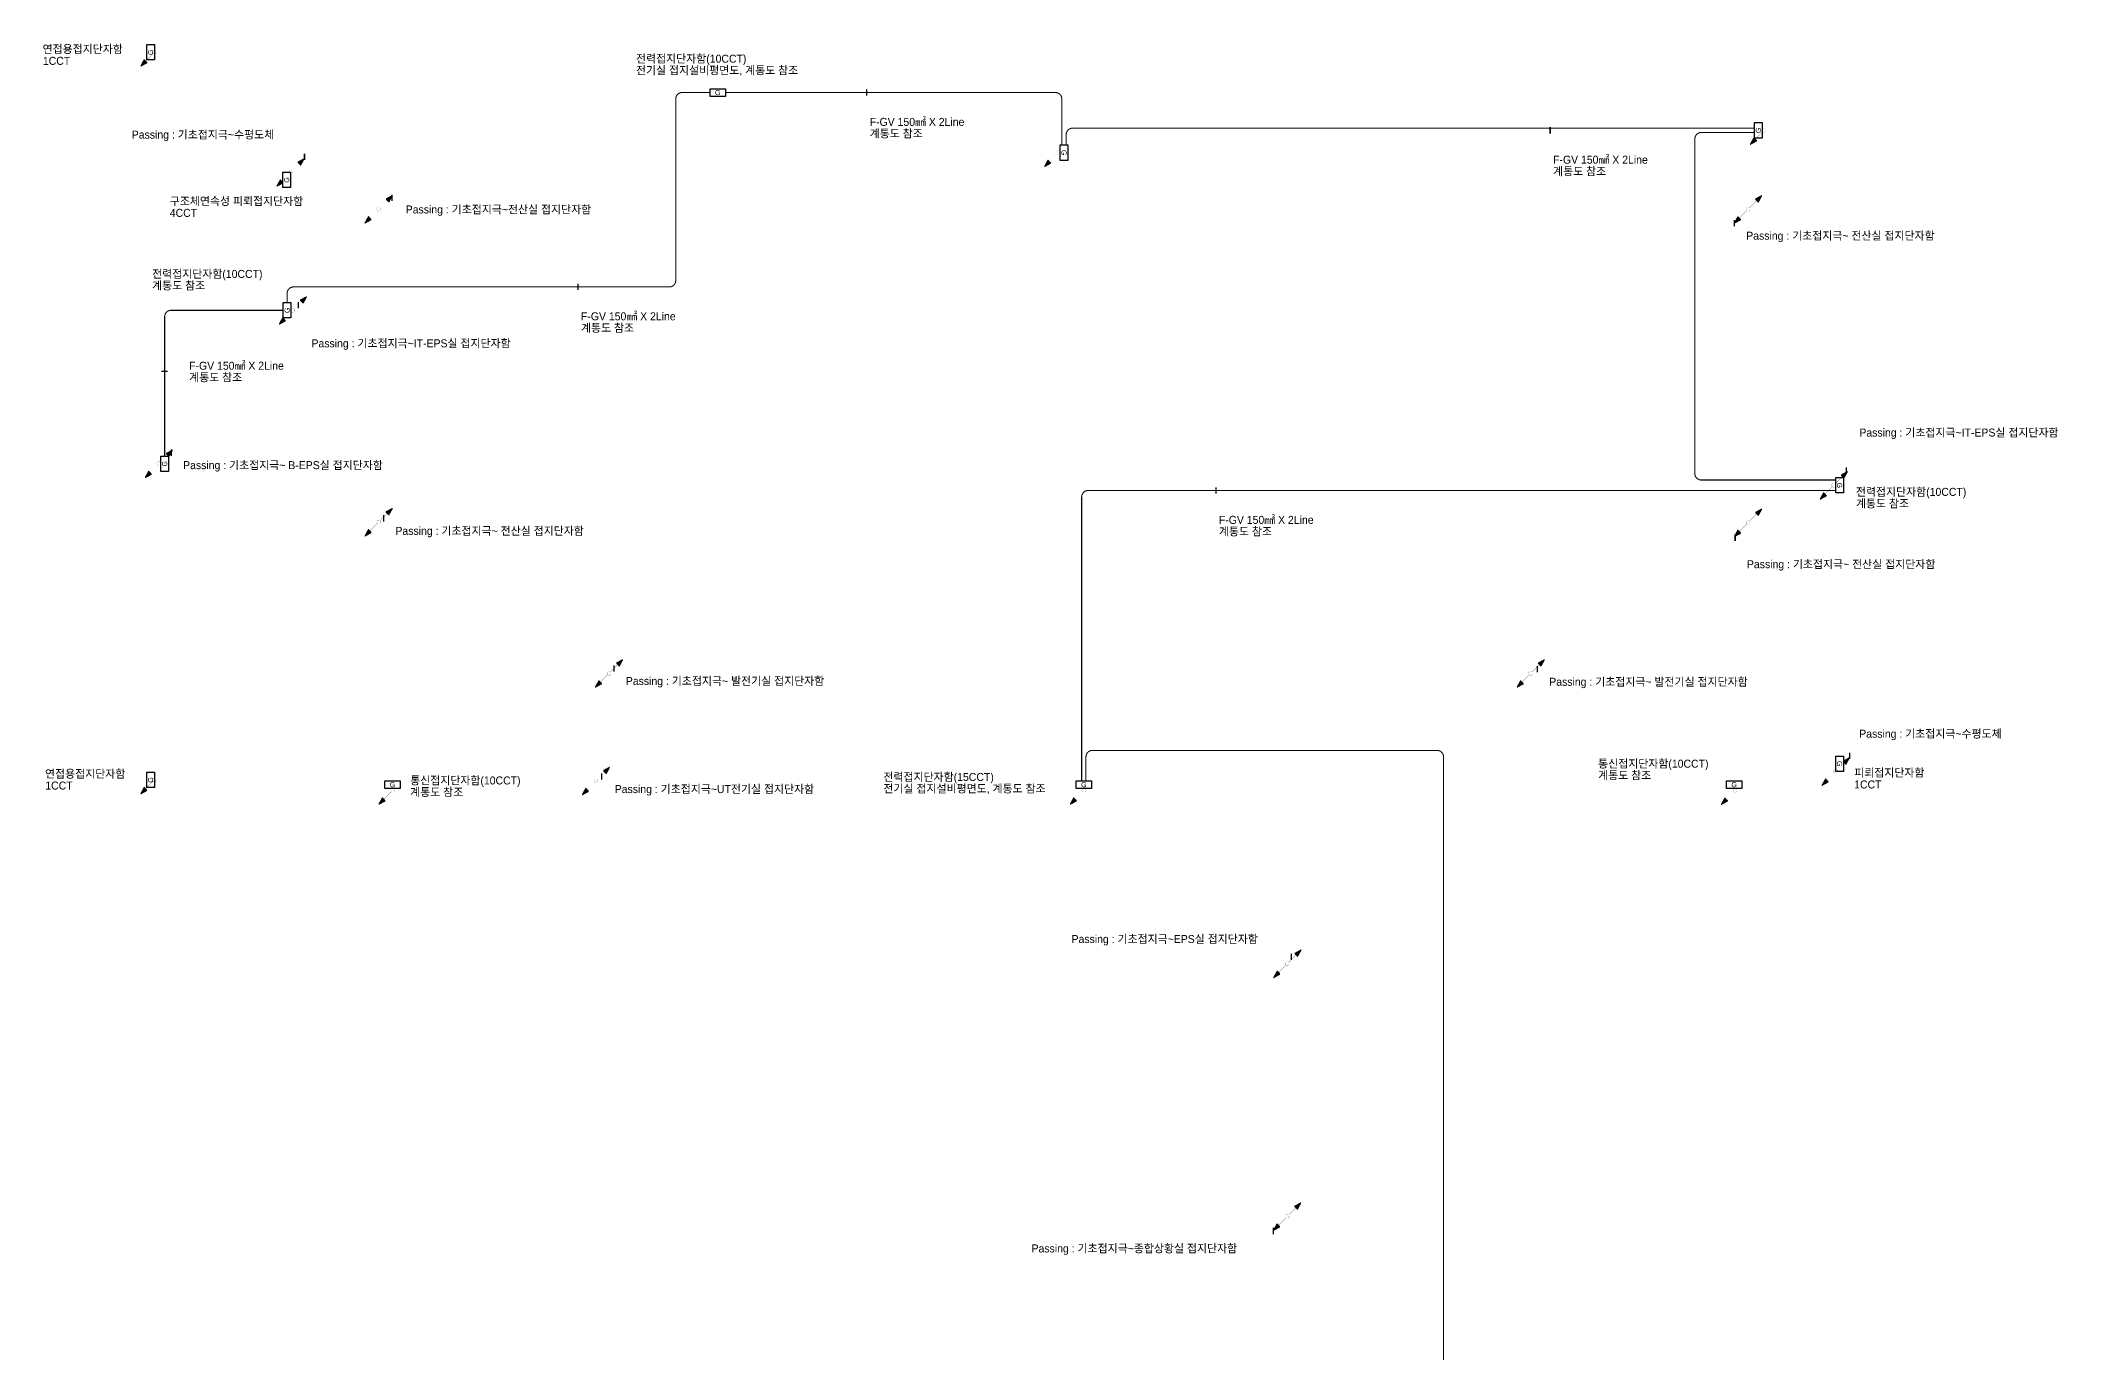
# Model space of a CAD drawing. Header units: millimetres. Extents: x 84495 to 502050, y -708375 to 1238700.
# Drawn here: x 86834 to 182642, y -271113 to -209656 of the extents above; entities that cross this region are included whole.
import ezdxf
from ezdxf.enums import TextEntityAlignment as Align

# ---------------------------------------------------------------- set-up
doc = ezdxf.new("R2010")
doc.units = ezdxf.units.MM
doc.header["$LTSCALE"] = 150
doc.set_wipeout_variables(frame=1)
doc.linetypes.add('C2', pattern=[18.5, 13.5, -2, 1, -2])
doc.layers.get('0').update_dxf_attribs({"lineweight": 0})
for name, color, linetype in [('------02 Etc Panel', 3, 'Continuous'), ('------99 Grounding_Grounding Terminal Board_T', 2, 'Continuous'), ('-----09 E-WIRE-GV', 2, 'Continuous'), ('-----20 General Symbol', 3, 'Continuous'), ('-----29 Indicator', 1, 'Continuous'), ('-----30 Text', 2, 'Continuous')]:
    doc.layers.add(name, color=color, linetype=linetype)
doc.styles.add('ELEC', font='')
doc.styles.get('ELEC').set_extended_font_data('Dotum')

# ---------------------------------------------------------------- blocks, each defined once
blk = doc.blocks.new('입상입하1')
h = blk.add_hatch()
h.set_pattern_fill('ANSI31', color=256, scale=50, angle=135)
h.set_pattern_definition([(180, (845993.8846, 610394.13), (-1e-14, -6.25), [])])
h.paths.add_polyline_path([(432, 432), (321, 228), (229, 321)])
at = {"const_width": 3.93}
blk.add_lwpolyline([(0, 61, -1), (0, -61, -1), (0, 61)], format="xyb", dxfattribs=at)
for points in [[(43, 43), (275, 275)], [(434, 433), (322, 227), (229, 321), (434, 433)]]:
    blk.add_lwpolyline(points, dxfattribs=at)
blk = doc.blocks.new('C01')
blk.add_lwpolyline([(-300, 0), (-300, 300), (300, 300), (300, 0)], close=True)
at = {"style": 'ELEC'}
blk.add_text('G', height=200, dxfattribs=at).set_placement((0, 150), align=Align.MIDDLE)
blk = doc.blocks.new('A13')
blk.add_lwpolyline([(-300, 0), (-300, 300), (300, 300), (300, 0)], close=True)
at = {"style": 'ELEC'}
blk.add_text('G', height=200, dxfattribs=at).set_placement((0, 150), align=Align.MIDDLE)

msp = doc.modelspace()

# ---------------------------------------------------------------- linework, layer by layer
at = {"layer": '-----09 E-WIRE-GV', "color": 1, "linetype": 'C2', "ltscale": 0.3, "const_width": 50, "elevation": 0}
msp.add_lwpolyline([(118914, -212078), (134384, -212078, -0.414214), (134684, -212378), (134684, -214535)], format="xyb", dxfattribs=at)
at = {"layer": '-----09 E-WIRE-GV', "color": 1, "linetype": 'C2', "ltscale": 0.3, "const_width": 50}
for points in [[(170954, -230238), (164651, -230238, -0.414214), (164351, -229938), (164351, -214249, -0.414214), (164651, -213949), (167144, -213949)], [(98194, -222284), (92934, -222284, 0.414214), (92634, -222584), (92634, -229115)]]:
    msp.add_lwpolyline(points, format="xyb", dxfattribs=at)
at = {"layer": '-----29 Indicator', "elevation": 0}
for points in [[(125541, -213092, 0, 0, 0), (125541, -212228, 64.2, 64.2, 0), (125541, -211928, 0, 0, 0)], [(98804, -214077, 0, 0, 0), (99189, -214077, 0, 0, 0), (99189, -214940, 64.2, 64.2, 0), (99189, -215241, 0, 0, 0)], [(112009, -222202, 0, 0, 0), (112009, -221339, 64.2, 64.2, 0), (112009, -221039, 0, 0, 0)]]:
    msp.add_lwpolyline(points, format="xyseb", dxfattribs=at)
at = {"layer": '-----29 Indicator'}
for points in [[(157570, -214862, 0, 0, 0), (157570, -213999, 64.2, 64.2, 0), (157570, -213699, 0, 0, 0)], [(93645, -225145, 0, 0, 0), (92782, -225145, 64.2, 64.2, 0), (92482, -225145, 0, 0, 0)], [(141907, -231743, 0, 0, 0), (141907, -230880, 64.2, 64.2, 0), (141907, -230579, 0, 0, 0)]]:
    msp.add_lwpolyline(points, format="xyseb", dxfattribs=at)

# ---------------------------------------------------------------- block references
at = {"layer": '------02 Etc Panel', "xscale": 1.199999999953434, "yscale": 1.199999999953434, "zscale": 1.199999999953434}
for p, rotation in [((92154, -210188), 90), ((167504, -213849), 89.99999999999999), ((134604, -214895), 270), ((92814, -229475), 90)]:
    msp.add_blockref('C01', p, dxfattribs=dict(at, rotation=rotation))
msp.add_blockref('C01', (118554, -212258), dxfattribs=at)
at = {"layer": '-----20 General Symbol', "xscale": 1.5, "yscale": 1.5, "zscale": 1.5, "rotation": 180}
for p in [(92154, -210188), (167596, -213849), (134512, -214895), (102662, -217545), (166846, -217545), (98646, -222284), (92362, -229475), (170862, -230485), (102662, -232211), (166846, -232237), (113462, -239295), (156662, -239295), (112849, -244338), (170954, -243895), (103314, -244786), (145255, -252903), (145246, -264753)]:
    msp.add_blockref('입상입하1', p, dxfattribs=at)
at = {"layer": '-----20 General Symbol', "xscale": 1.5, "yscale": 1.5, "zscale": 1.5}
for p in [(98534, -215815), (102662, -217545), (166846, -217545), (98646, -222284), (92362, -229475), (102662, -232211), (166846, -232237), (113462, -239295), (156662, -239295), (170954, -243895), (112849, -244338), (145255, -252903), (145246, -264753)]:
    msp.add_blockref('입상입하1', p, dxfattribs=at)

# ---------------------------------------------------------------- wipeouts: each hides what was drawn before it
for points in [[(114543, -210149), (123440, -210149), (123440, -211399), (114543, -211399)], [(86950, -243623), (91315, -243623), (91313, -244873), (86948, -244873)], [(126138, -243813), (135035, -243813), (135035, -245063), (126138, -245063)]]:
    msp.add_wipeout(points).translate(0, 0, 0).dxf.layer = '-----29 Indicator'
for points in [[(92819, -216809), (99924, -216809), (99924, -218059), (92819, -218059)], [(91908, -220217), (97868, -220217), (97868, -221467), (91908, -221467)], [(99393, -223450), (110097, -223450), (110097, -224200), (99393, -224200)], [(171939, -227632), (182642, -227632), (182642, -228382), (171939, -228382)], [(171763, -230431), (177696, -230431), (177696, -231681), (171763, -231681)], [(171993, -241782), (179717, -241782), (179717, -242532), (171993, -242532)], [(159687, -243171), (165592, -243171), (165592, -244421), (159687, -244421)], [(104009, -243957), (109887, -243957), (109887, -245207), (104009, -245207)], [(133200, -265890), (144216, -265890), (144216, -266640), (133200, -266640)]]:
    msp.add_wipeout(points).dxf.layer = '-----29 Indicator'

# ---------------------------------------------------------------- next in the draw order: linework, layer by layer
at = {"layer": '-----09 E-WIRE-GV', "color": 1, "linetype": 'C2', "ltscale": 0.3, "const_width": 50, "elevation": 0}
msp.add_lwpolyline([(118194, -212078), (116887, -212078, 0.414214), (116587, -212378), (116587, -220889, -0.414214), (116287, -221189), (98674, -221189, 0.414214), (98374, -221489), (98374, -221924)], format="xyb", dxfattribs=at)
at = {"layer": '-----09 E-WIRE-GV', "color": 1, "linetype": 'C2', "ltscale": 0.3, "const_width": 50}
msp.add_lwpolyline([(135614, -244338), (135614, -231030, -0.414214), (135914, -230730), (170954, -230730)], format="xyb", dxfattribs=at)
at = {"layer": '-----29 Indicator'}
for points in [[(99393, -223825, 0, 0, 0), (98905, -223825, 0, 0, 0), (98905, -222192, 64.2, 64.2, 0), (98905, -221892, 0, 0, 0)], [(171939, -228007, 0, 0, 0), (171450, -228007, 0, 0, 0), (171450, -229639, 64.2, 64.2, 0), (171450, -229939, 0, 0, 0)], [(144216, -266265, 0, 0, 0), (144600, -266265, 0, 0, 0), (144600, -265586, 64.2, 64.2, 0), (144600, -265286, 0, 0, 0)]]:
    msp.add_lwpolyline(points, format="xyseb", dxfattribs=at)

# ---------------------------------------------------------------- next in the draw order: block references
at = {"layer": '------02 Etc Panel', "xscale": 1.199999999953434, "yscale": 1.199999999953434, "zscale": 1.199999999953434}
for p, rotation in [((98534, -216175), 90), ((98554, -222284), 90), ((170954, -230485), 270), ((92154, -244295), 89.99999999999999)]:
    msp.add_blockref('C01', p, dxfattribs=dict(at, rotation=rotation))
msp.add_blockref('C01', (135714, -244698), dxfattribs=at)
at = {"layer": '------99 Grounding_Grounding Terminal Board_T', "xscale": 1.2, "yscale": 1.2, "zscale": 1.2}
for p in [(103314, -244695), (166194, -244695)]:
    msp.add_blockref('A13', p, dxfattribs=at)
at = {"layer": '-----20 General Symbol', "xscale": 1.5, "yscale": 1.5, "zscale": 1.5, "rotation": 180}
for p in [(98534, -215815), (92154, -244295), (135714, -244786), (166235, -244788)]:
    msp.add_blockref('입상입하1', p, dxfattribs=at)
at = {"layer": '-----20 General Symbol', "xscale": 1.5, "yscale": 1.5, "zscale": 1.5}
msp.add_blockref('입상입하1', (170862, -230485), dxfattribs=at)

# ---------------------------------------------------------------- next in the draw order: texts
at = {"layer": '-----30 Text', "style": 'ELEC'}
for s, p in [('전력접지단자함(10CCT)', (114725, -210491, 0)), ('전기실 접지설비평면도, 계통도 참조', (114725, -211036, 0)), ('구조체연속성 피뢰접지단자함', (92875, -217166, 0)), ('4CCT', (92875, -217717, 0)), ('전력접지단자함(10CCT)', (92045, -220579)), ('계통도 참조', (92045, -221124)), ('Passing : 기초접지극~IT-EPS실 접지단자함', (99516, -223832)), ('Passing : 기초접지극~IT-EPS실 접지단자함', (172062, -228014)), ('전력접지단자함(10CCT)', (171900, -230794)), ('계통도 참조', (171900, -231338)), ('Passing : 기초접지극~수평도체', (172055, -242130)), ('통신접지단자함(10CCT)', (159817, -243534)), ('연접용접지단자함', (87027, -244007)), ('통신접지단자함(10CCT)', (104140, -244319)), ('전력접지단자함(15CCT)', (126320, -244156)), ('계통도 참조', (159817, -244078)), ('1CCT', (87041, -244558)), ('계통도 참조', (104140, -244864)), ('전기실 접지설비평면도, 계통도 참조', (126320, -244700)), ('Passing : 기초접지극~종합상황실 접지단자함', (133264, -266253))]:
    msp.add_text(s, height=375, dxfattribs=at).set_placement(p, align=Align.MIDDLE_LEFT)

# ---------------------------------------------------------------- next in the draw order: wipeouts: each hides what was drawn before it
msp.add_wipeout([(86836, -209656), (91201, -209656), (91199, -210906), (86834, -210906)]).translate(0, 0, 0).dxf.layer = '-----29 Indicator'
for points in [[(125541, -213092), (130666, -213092), (130666, -214342), (125541, -214342)], [(157570, -214862), (162696, -214862), (162696, -216112), (157570, -216112)], [(166695, -218424), (176918, -218424), (176918, -219174), (166695, -219174)], [(93645, -224520), (98771, -224520), (98771, -225770), (93645, -225770)], [(93436, -229179), (104139, -229179), (104139, -229929), (93436, -229929)], [(103387, -232259), (113610, -232259), (113610, -233009), (103387, -233009)], [(114186, -239295), (124890, -239295), (124890, -240045), (114186, -240045)], [(171762, -243586), (175547, -243586), (175547, -244836), (171762, -244836)], [(113610, -244361), (124314, -244361), (124314, -245111), (113610, -245111)], [(135074, -251388), (145058, -251388), (145058, -252138), (135074, -252138)]]:
    msp.add_wipeout(points).dxf.layer = '-----29 Indicator'

# ---------------------------------------------------------------- next in the draw order: linework, layer by layer
at = {"layer": '-----09 E-WIRE-GV', "color": 1, "ltscale": 0.3, "const_width": 50}
msp.add_lwpolyline([(134884, -214535), (134884, -214049, -0.414214), (135184, -213749), (167144, -213749)], format="xyb", dxfattribs=at)
at = {"layer": '-----09 E-WIRE-GV', "color": 1, "linetype": 'C2', "ltscale": 0.3, "const_width": 50, "elevation": 0}
msp.add_lwpolyline([(135814, -244338), (135814, -243212, -0.414214), (136114, -242912), (152274, -242912, -0.414214), (152574, -243212), (152574, -309875)], format="xyb", dxfattribs=at)
at = {"layer": '-----29 Indicator'}
for points in [[(166695, -218799, 0, 0, 0), (166206, -218799, 0, 0, 0), (166206, -218349, 64.2, 64.2, 0), (166206, -218049, 0, 0, 0)], [(93436, -229554, 0, 0, 0), (92947, -229554, 0, 0, 0), (92947, -229105, 64.2, 64.2, 0), (92947, -228804, 0, 0, 0)], [(103387, -232634, 0, 0, 0), (102898, -232634, 0, 0, 0), (102898, -232184, 64.2, 64.2, 0), (102898, -231884, 0, 0, 0)], [(114186, -239670, 0, 0, 0), (113697, -239670, 0, 0, 0), (113697, -239220, 64.2, 64.2, 0), (113697, -238920, 0, 0, 0)], [(113610, -244736, 0, 0, 0), (113121, -244736, 0, 0, 0), (113121, -244286, 64.2, 64.2, 0), (113121, -243986, 0, 0, 0)], [(145058, -251763, 0, 0, 0), (145443, -251763, 0, 0, 0), (145443, -252442, 64.2, 64.2, 0), (145443, -252742, 0, 0, 0)]]:
    msp.add_lwpolyline(points, format="xyseb", dxfattribs=at)
at = {"layer": '-----29 Indicator', "elevation": 0}
msp.add_lwpolyline([(171993, -242157, 0, 0, 0), (171609, -242157, 0, 0, 0), (171609, -243020, 64.2, 64.2, 0), (171609, -243321, 0, 0, 0)], format="xyseb", dxfattribs=at)

# ---------------------------------------------------------------- next in the draw order: block references
at = {"layer": '------02 Etc Panel', "xscale": 1.199999999953434, "yscale": 1.199999999953434, "zscale": 1.199999999953434, "rotation": 270}
msp.add_blockref('C01', (170954, -243535), dxfattribs=at)

# ---------------------------------------------------------------- next in the draw order: texts
at = {"layer": '-----30 Text', "style": 'ELEC'}
for s, p in [('연접용접지단자함', (86912, -210041)), ('1CCT', (86927, -210592)), ('F-GV 150㎟ X 2Line ', (125678, -213454)), ('계통도 참조', (125678, -213998)), ('계통도 참조', (157707, -215769)), ('F-GV 150㎟ X 2Line ', (157707, -215225)), ('Passing : 기초접지극~ 전산실 접지단자함', (166759, -218787)), ('F-GV 150㎟ X 2Line ', (93782, -224882)), ('계통도 참조', (93782, -225427)), ('Passing : 기초접지극~ B-EPS실 접지단자함', (93500, -229542)), ('Passing : 기초접지극~ 전산실 접지단자함', (103451, -232622)), ('Passing : 기초접지극~ 발전기실 접지단자함', (114249, -239658)), ('피뢰접지단자함', (171818, -243956)), ('Passing : 기초접지극~UT전기실 접지단자함', (113728, -244724)), ('1CCT', (171818, -244507)), ('Passing : 기초접지극~EPS실 접지단자함', (135138, -251751))]:
    msp.add_text(s, height=375, dxfattribs=at).set_placement(p, align=Align.MIDDLE_LEFT)

# ---------------------------------------------------------------- next in the draw order: wipeouts: each hides what was drawn before it
for points in [[(91031, -213702), (98804, -213702), (98804, -214452), (91031, -214452)], [(103774, -217174), (113835, -217174), (113835, -217924), (103774, -217924)], [(112009, -222202), (117135, -222202), (117135, -223452), (112009, -223452)], [(141907, -231743), (147032, -231743), (147032, -232993), (141907, -232993)], [(166729, -233820), (176951, -233820), (176951, -234570), (166729, -234570)], [(157463, -239332), (168168, -239332), (168168, -240082), (157463, -240082)]]:
    msp.add_wipeout(points).dxf.layer = '-----29 Indicator'

# ---------------------------------------------------------------- next in the draw order: linework, layer by layer
at = {"layer": '-----29 Indicator', "elevation": 0}
msp.add_lwpolyline([(103774, -217549, 0, 0, 0), (103286, -217549, 0, 0, 0), (103286, -217157, 64.2, 64.2, 0), (103286, -216857, 0, 0, 0)], format="xyseb", dxfattribs=at)
at = {"layer": '-----29 Indicator'}
for points in [[(166729, -234195, 0, 0, 0), (166240, -234195, 0, 0, 0), (166240, -233092, 64.2, 64.2, 0), (166240, -232791, 0, 0, 0)], [(157463, -239707, 0, 0, 0), (156974, -239707, 0, 0, 0), (156974, -239258, 64.2, 64.2, 0), (156974, -238957, 0, 0, 0)]]:
    msp.add_lwpolyline(points, format="xyseb", dxfattribs=at)

# ---------------------------------------------------------------- next in the draw order: texts
at = {"layer": '-----30 Text', "style": 'ELEC'}
for s, p in [('Passing : 기초접지극~수평도체', (91093, -214050)), ('Passing : 기초접지극~전산실 접지단자함', (103933, -217557)), ('계통도 참조', (112146, -223109)), ('F-GV 150㎟ X 2Line ', (112146, -222565)), ('F-GV 150㎟ X 2Line ', (142044, -232106)), ('계통도 참조', (142044, -232650)), ('Passing : 기초접지극~ 전산실 접지단자함', (166792, -234183)), ('Passing : 기초접지극~ 발전기실 접지단자함', (157527, -239695))]:
    msp.add_text(s, height=375, dxfattribs=at).set_placement(p, align=Align.MIDDLE_LEFT)

doc.saveas('drawing.dxf')
